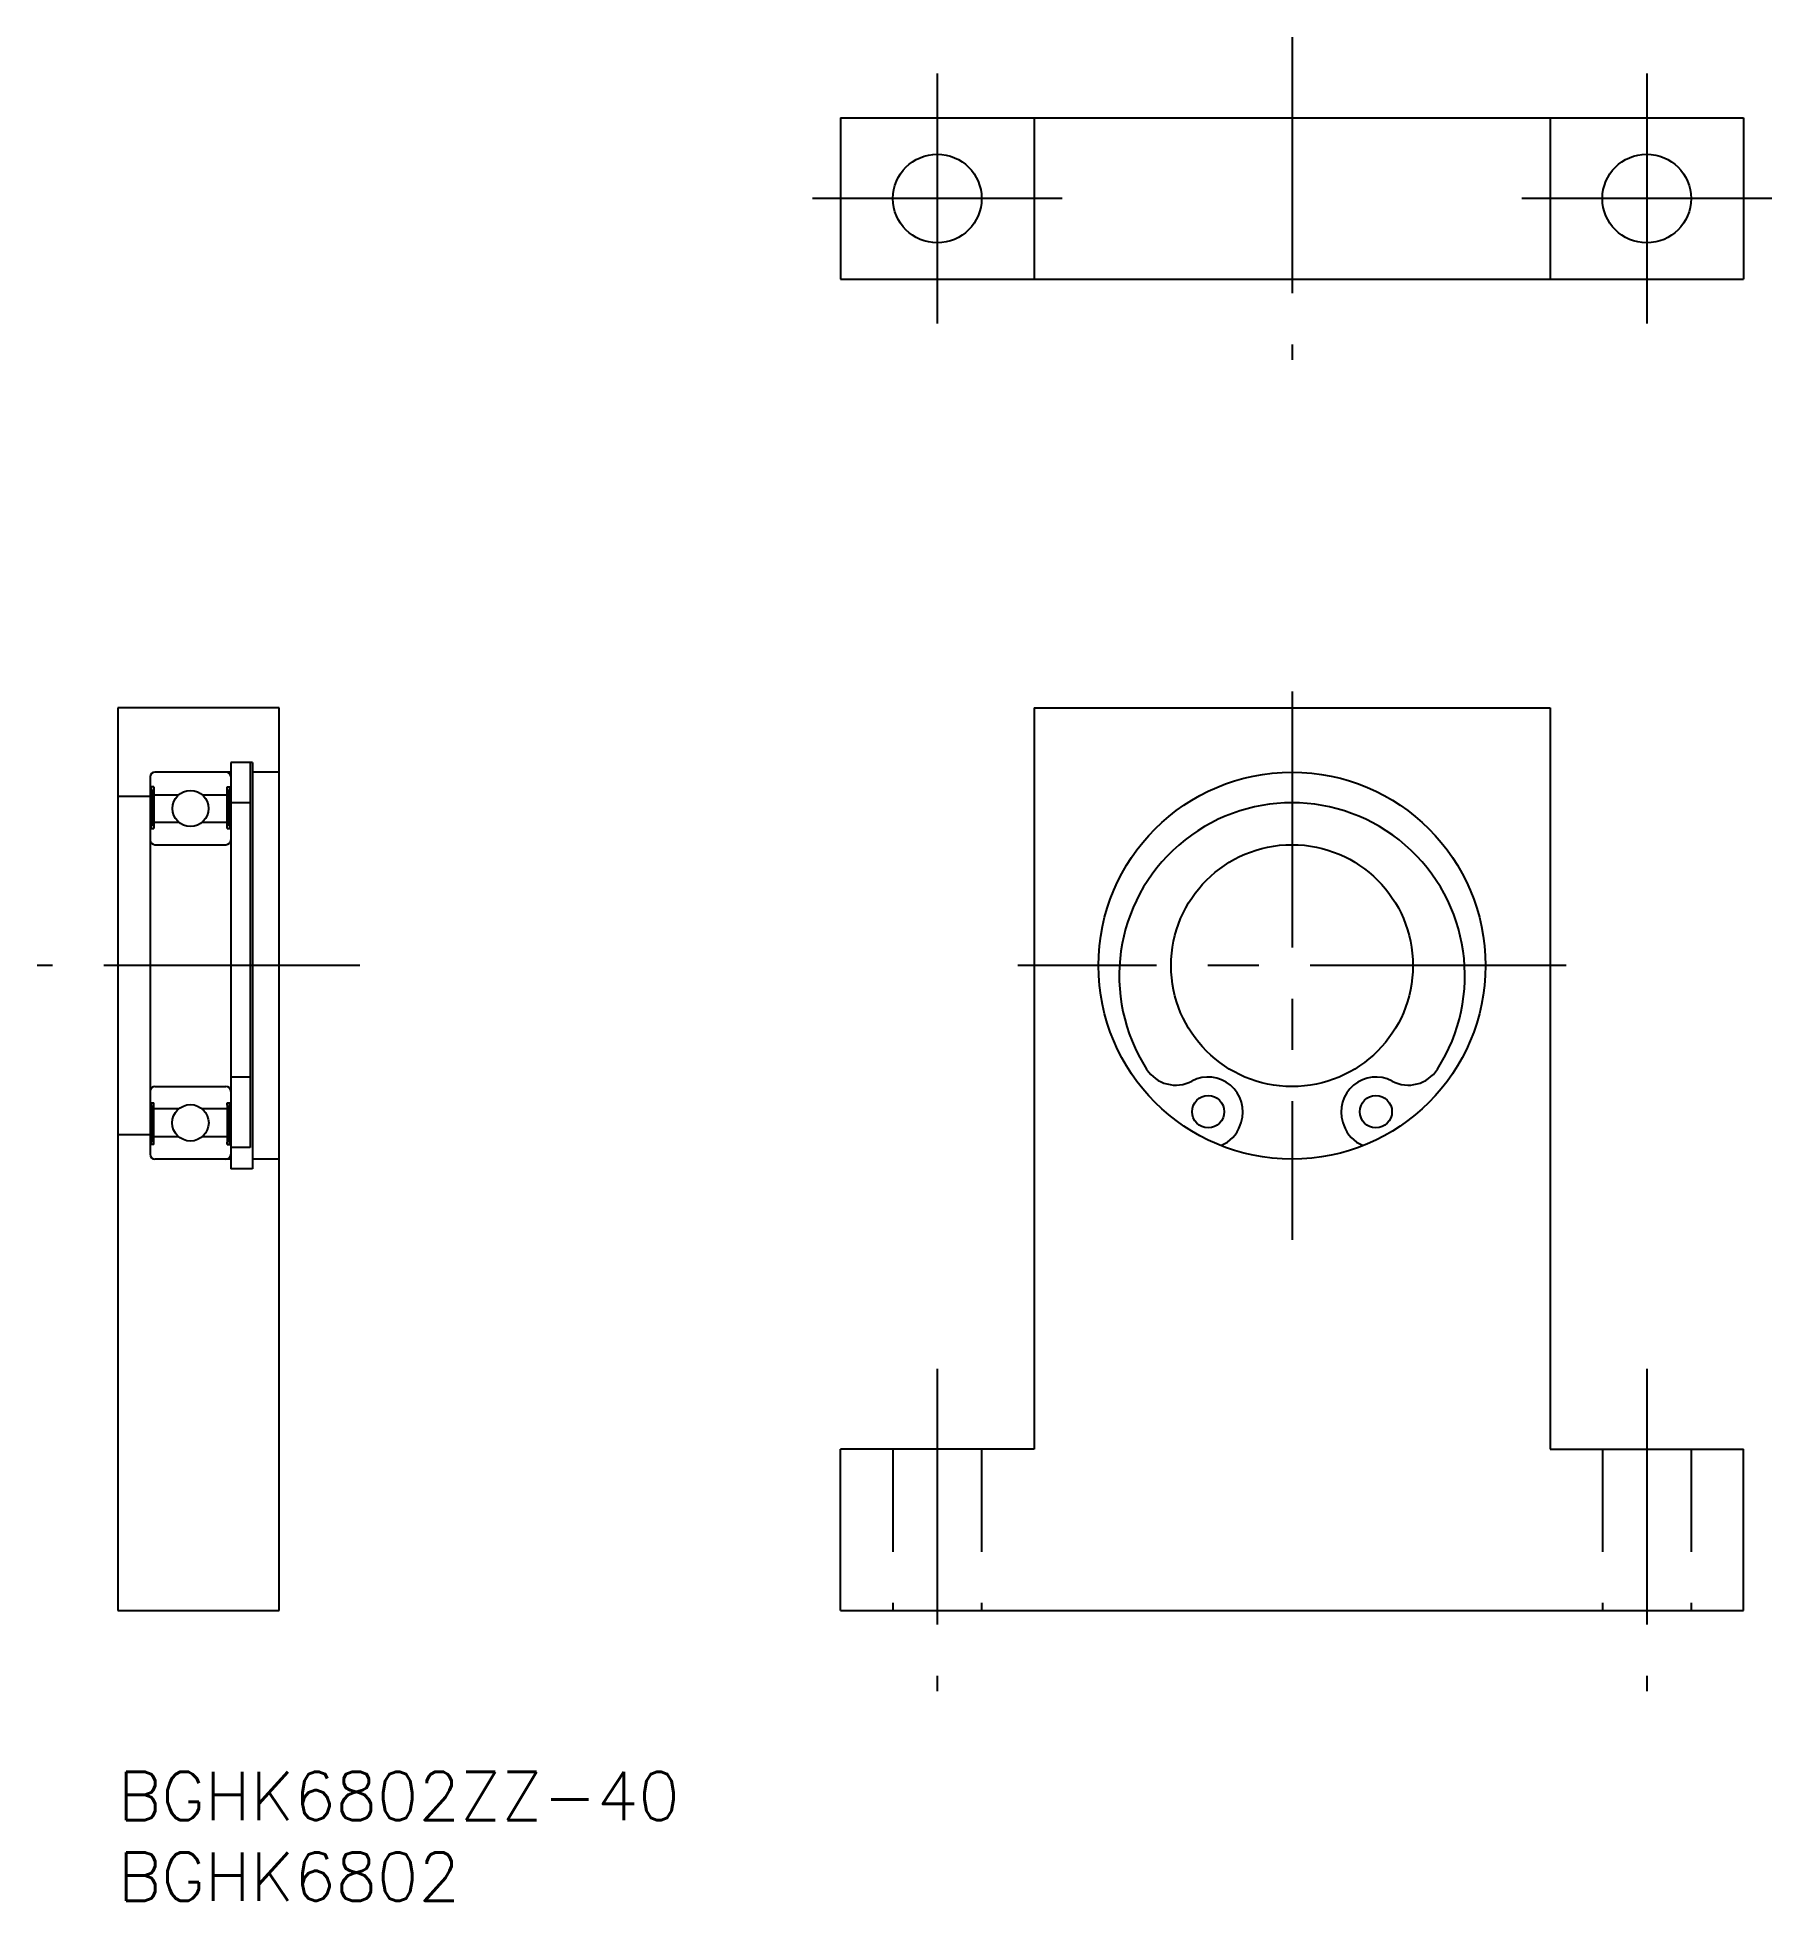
# Model space of a CAD drawing. Extents: x -5 to 103, y -8 to 108.
import ezdxf

# ---------------------------------------------------------------- set-up
doc = ezdxf.new("R2010")
doc.units = 0
doc.header["$LTSCALE"] = 0.5
doc.linetypes.add('CENTER', pattern=[50.8, 31.75, -6.35, 6.35, -6.35])
doc.linetypes.add('DASHED', pattern=[19.05, 12.7, -6.35])
for name, color, linetype in [('MSM_CENTER', 1, 'CENTER'), ('MSM_CONTINUOUS', 7, 'CONTINUOUS'), ('MSM_DASHED', 4, 'DASHED'), ('MSM_NARROW', 5, 'CONTINUOUS'), ('MSM_PART_NUMBER', 7, 'CONTINUOUS')]:
    doc.layers.add(name, color=color, linetype=linetype)
doc.styles.get("Standard").update_dxf_attribs({"font": 'txt.shx', "height": 3, "bigfont": 'bigfont.shx'})

# ---------------------------------------------------------------- blocks, each defined once
blk = doc.blocks.new('*U8')
at = {"layer": 'MSM_PART_NUMBER'}
blk.add_text('BGHK6802ZZ-40', height=3, dxfattribs=at).set_placement((0, -3))
blk = doc.blocks.new('*U9')
at = {"layer": 'MSM_PART_NUMBER'}
blk.add_text('BGHK6802', height=3, dxfattribs=at).set_placement((0, -8))

msp = doc.modelspace()

# ---------------------------------------------------------------- linework, layer by layer
at = {"layer": 'MSM_CENTER'}
for p, q in [((72.82, 107.58), (72.82, 87.58)), ((50.82, 105.33), (50.82, 89.83)), ((94.82, 105.33), (94.82, 89.83)), ((58.57, 97.58), (43.07, 97.58)), ((102.57, 97.58), (87.07, 97.58)), ((72.82, 67), (72.82, 33)), ((15, 50), (-5, 50)), ((89.82, 50), (55.82, 50)), ((50.82, 25), (50.82, 5)), ((94.82, 25), (94.82, 5))]:
    msp.add_line(p, q, dxfattribs=at)
at = {"layer": 'MSM_CONTINUOUS'}
for p, q in [((44.82, 102.58), (44.82, 92.58)), ((44.82, 102.58), (100.82, 102.58)), ((56.82, 102.58), (56.82, 92.58)), ((88.82, 102.58), (88.82, 92.58)), ((100.82, 102.58), (100.82, 92.58)), ((44.82, 92.58), (100.82, 92.58)), ((0, 66), (0, 10)), ((10, 66), (0, 66)), ((10, 10), (10, 66)), ((56.82, 66), (88.82, 66)), ((56.82, 66), (56.82, 20)), ((88.82, 66), (88.82, 20)), ((8.35, 62.6, 0.5), (7, 62.6, 0.5)), ((7, 62.6), (7, 37.4)), ((8.2, 62.6), (8.2, 38.72)), ((8.35, 62.6), (8.35, 37.4)), ((2, 61.7), (2, 38.3)), ((7, 62), (2.3, 62)), ((10, 62), (8.35, 62)), ((2, 60.5), (0, 60.5)), ((2.23, 61.1), (2, 61.1)), ((2.06, 58.5), (2.06, 61.1)), ((2.23, 61.1), (2.23, 58.5)), ((2.23, 60.6), (3.76, 60.6)), ((5.24, 60.6), (6.77, 60.6)), ((6.77, 61.1), (7, 61.1)), ((6.77, 58.5), (6.77, 61.1)), ((6.94, 61.1), (6.94, 58.5)), ((8.2, 60.1, 0.5), (7, 60.1, 0.5)), ((2, 58.5), (2.23, 58.5)), ((3.79, 58.87), (2.23, 58.87)), ((6.77, 58.87), (5.21, 58.87)), ((6.77, 58.5), (7, 58.5)), ((2.3, 57.5), (6.7, 57.5)), ((8.2, 43.09, 0.5), (7, 43.09, 0.5)), ((2.3, 42.5), (6.7, 42.5)), ((2, 41.5), (2.23, 41.5)), ((2.06, 41.5), (2.06, 38.9)), ((2.23, 38.9), (2.23, 41.5)), ((3.79, 41.12), (2.23, 41.12)), ((6.77, 41.12), (5.21, 41.12)), ((6.77, 41.5), (6.77, 38.9)), ((6.77, 41.5), (7, 41.5)), ((6.94, 38.9), (6.94, 41.5)), ((2, 39.5), (0, 39.5)), ((2.23, 39.4), (3.76, 39.4)), ((5.24, 39.4), (6.77, 39.4)), ((69.61, 40.1), (69.67, 40.27)), ((75.98, 40.27), (76.03, 40.1)), ((2.23, 38.9), (2, 38.9)), ((6.77, 38.9), (7, 38.9)), ((8.2, 38.72, 0.5), (7, 38.72, 0.5)), ((7, 38), (2.3, 38)), ((8.35, 37.4, 0.5), (7, 37.4, 0.5)), ((10, 38), (8.35, 38)), ((56.82, 20), (44.82, 20)), ((44.82, 10), (44.82, 20)), ((88.82, 20), (100.82, 20)), ((100.82, 10), (100.82, 20)), ((0, 10), (10, 10)), ((44.82, 10), (100.82, 10))]:
    msp.add_line(p, q, dxfattribs=at)
for centre, radius in [((50.82, 97.58), 2.75), ((94.82, 97.58), 2.75), ((72.82, 50), 12), ((4.5, 59.75), 1.12), ((72.82, 50), 7.5), ((67.62, 40.94), 1), ((78.02, 40.94), 1), ((4.5, 40.25), 1.13)]:
    msp.add_circle(centre, radius, dxfattribs=at)
for centre, radius, start, end in [((2.3, 61.7), 0.3, 90, 180), ((6.7, 61.7), 0.3, 0, 90), ((72.82, 49.38), 10.72, 327.2488, 212.7512), ((2.3, 57.8), 0.3, 180, 270), ((6.7, 57.8), 0.3, 270, 0), ((65.61, 44.74), 2.15, 212.7512, 297.8957), ((67.62, 40.94), 2.15, 342.0311, 117.8957), ((78.02, 40.94), 2.15, 62.1043, 197.9689), ((80.03, 44.74), 2.15, 242.1043, 327.2488), ((2.3, 42.2), 0.3, 90, 180), ((6.7, 42.2), 0.3, 0, 90), ((67.71, 40.72), 2, 290.4713, 342.0311), ((77.93, 40.72), 2, 197.9689, 249.5287), ((2.3, 38.3), 0.3, 180, 270), ((6.7, 38.3), 0.3, 270, 0)]:
    msp.add_arc(centre, radius, start, end, dxfattribs=at)
at = {"layer": 'MSM_DASHED'}
for p, q in [((48.07, 20), (48.07, 10)), ((53.57, 20), (53.57, 10)), ((92.07, 20), (92.07, 10)), ((97.57, 20), (97.57, 10))]:
    msp.add_line(p, q, dxfattribs=at)
at = {"layer": 'MSM_NARROW'}
for p, q in [((2.06, 61.1), (2.23, 58.5)), ((2.23, 61.1), (2.06, 58.5)), ((6.77, 61.1), (6.94, 58.5)), ((6.94, 61.1), (6.77, 58.5)), ((2.06, 38.9), (2.23, 41.5)), ((2.23, 38.9), (2.06, 41.5)), ((6.77, 38.9), (6.94, 41.5)), ((6.94, 38.9), (6.77, 41.5))]:
    msp.add_line(p, q, dxfattribs=at)

# ---------------------------------------------------------------- block references
at = {"layer": 'MSM_CONTINUOUS'}
for name in ['*U8', '*U9']:
    msp.add_blockref(name, (0, 0), dxfattribs=at)

doc.saveas('drawing.dxf')
